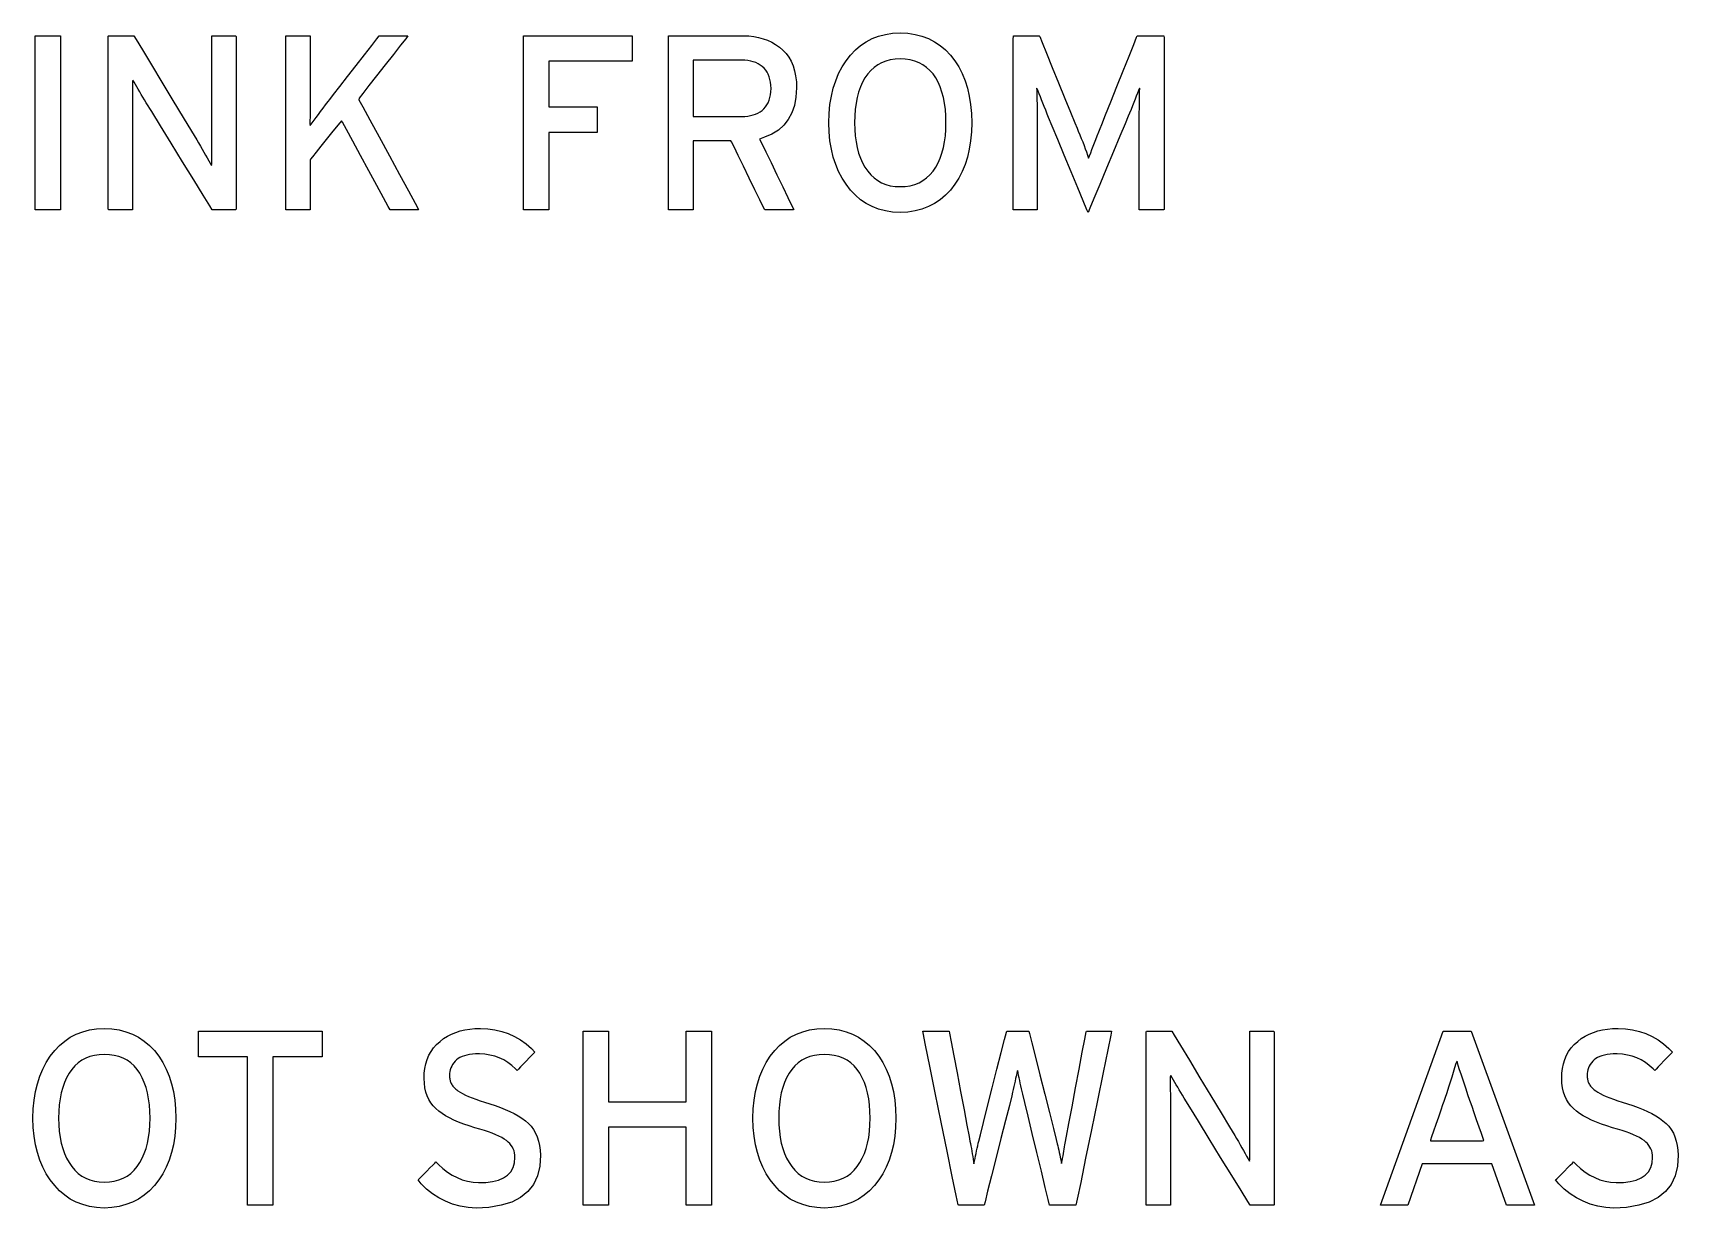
# Model space of a CAD drawing. Extents: x 1 to 47.7, y 0.2 to 33.4.
# Drawn here: x 13.111 to 15.589, y 18.892 to 20.662 of the extents above; entities that cross this region are included whole.
import ezdxf

# ---------------------------------------------------------------- set-up
doc = ezdxf.new("R2010")
doc.units = 0
doc.header["$MEASUREMENT"] = 0
doc.layers.add('6_0____DWG', color=7, linetype='CONTINUOUS')

msp = doc.modelspace()

# ---------------------------------------------------------------- linework, layer by layer
at = {"layer": '6_0____DWG'}
for points in [[(13.1141, 20.3958), (13.1141, 20.6582), (13.1522, 20.6582), (13.1522, 20.3958), (13.1141, 20.3958)], [(13.8877, 20.6198), (13.8877, 20.5509), (13.9607, 20.5509), (13.9607, 20.5125), (13.8877, 20.5125), (13.8877, 20.3958), (13.8497, 20.3958), (13.8497, 20.6582), (14.0134, 20.6582), (14.0134, 20.6198), (13.8877, 20.6198)], [(13.4722, 19.1198), (13.4722, 18.8958), (13.4341, 18.8958), (13.4341, 19.1198), (13.36, 19.1198), (13.36, 19.1582), (13.5464, 19.1582), (13.5464, 19.1198), (13.4722, 19.1198)], [(14.0948, 18.8958), (14.0948, 19.0136), (13.9778, 19.0136), (13.9778, 18.8958), (13.9397, 18.8958), (13.9397, 19.1582), (13.9778, 19.1582), (13.9778, 19.052), (14.0948, 19.052), (14.0948, 19.1582), (14.1329, 19.1582), (14.1329, 18.8958), (14.0948, 18.8958)], [(15.3305, 18.8958), (15.3086, 18.9581), (15.2035, 18.9581), (15.1817, 18.8958), (15.1408, 18.8958), (15.2353, 19.1582), (15.2771, 19.1582), (15.3727, 18.8958), (15.3305, 18.8958)]]:
    msp.add_lwpolyline(points, dxfattribs=at)
for points in [[(13.3807, 20.3958), (13.377, 20.4018), (13.3671, 20.4179), (13.3529, 20.4409), (13.3362, 20.468), (13.3189, 20.4962), (13.3027, 20.5225), (13.2896, 20.5438), (13.2813, 20.5573), (13.2787, 20.5616), (13.2762, 20.5657), (13.2738, 20.5697), (13.2715, 20.5736), (13.2693, 20.5774), (13.2671, 20.581), (13.2651, 20.5845), (13.2631, 20.588), (13.2612, 20.5913), (13.2604, 20.5891), (13.2604, 20.5828), (13.2604, 20.5763), (13.2604, 20.5696), (13.2605, 20.5627), (13.2605, 20.5556), (13.2606, 20.5482), (13.2607, 20.5407), (13.2607, 20.533), (13.2607, 20.5282), (13.2607, 20.516), (13.2607, 20.4976), (13.2607, 20.4755), (13.2607, 20.4522), (13.2607, 20.4301), (13.2607, 20.4117), (13.2607, 20.3995), (13.2607, 20.3958), (13.259, 20.3958), (13.2551, 20.3958), (13.2498, 20.3958), (13.2436, 20.3958), (13.2373, 20.3958), (13.2315, 20.3958), (13.227, 20.3958), (13.2243, 20.3958), (13.2238, 20.3977), (13.2238, 20.4147), (13.2238, 20.4456), (13.2238, 20.4857), (13.2238, 20.5303), (13.2238, 20.5744), (13.2238, 20.6135), (13.2238, 20.6428), (13.2238, 20.6574), (13.2245, 20.6582), (13.2277, 20.6582), (13.2327, 20.6582), (13.2389, 20.6582), (13.2456, 20.6582), (13.252, 20.6582), (13.2574, 20.6582), (13.2612, 20.6582), (13.2626, 20.6582), (13.2661, 20.6524), (13.2755, 20.6368), (13.2891, 20.6143), (13.305, 20.588), (13.3215, 20.5606), (13.337, 20.535), (13.3495, 20.5142), (13.3574, 20.5011), (13.3601, 20.4966), (13.3629, 20.4918), (13.3656, 20.4871), (13.3682, 20.4825), (13.3707, 20.4782), (13.3731, 20.474), (13.3754, 20.4699), (13.3775, 20.4661), (13.3795, 20.4624), (13.3803, 20.4645), (13.3802, 20.471), (13.3802, 20.4777), (13.3801, 20.4846), (13.3801, 20.4916), (13.38, 20.4989), (13.38, 20.5063), (13.38, 20.5139), (13.38, 20.5217), (13.38, 20.5265), (13.38, 20.5386), (13.38, 20.5569), (13.38, 20.5789), (13.38, 20.6021), (13.38, 20.6241), (13.38, 20.6424), (13.38, 20.6546), (13.38, 20.6582), (13.3817, 20.6582), (13.3856, 20.6582), (13.3909, 20.6582), (13.3971, 20.6582), (13.4034, 20.6582), (13.4092, 20.6582), (13.4138, 20.6582), (13.4165, 20.6582), (13.4169, 20.6564), (13.4169, 20.6394), (13.4169, 20.6084), (13.4169, 20.5683), (13.4169, 20.5238), (13.4169, 20.4796), (13.4169, 20.4405), (13.4169, 20.4113), (13.4169, 20.3967), (13.4162, 20.3958), (13.4133, 20.3958), (13.4086, 20.3958), (13.4028, 20.3958), (13.3966, 20.3958), (13.3906, 20.3958), (13.3855, 20.3958), (13.382, 20.3958)], [(13.6487, 20.3958), (13.646, 20.4007), (13.6389, 20.4138), (13.6287, 20.4327), (13.6166, 20.4548), (13.6041, 20.4779), (13.5925, 20.4993), (13.583, 20.5168), (13.577, 20.5278), (13.5755, 20.5301), (13.5728, 20.5269), (13.5676, 20.5203), (13.5605, 20.5116), (13.5526, 20.5017), (13.5446, 20.4917), (13.5374, 20.4827), (13.5318, 20.4758), (13.5287, 20.472), (13.5284, 20.4707), (13.5284, 20.4651), (13.5284, 20.4557), (13.5284, 20.4438), (13.5284, 20.4309), (13.5284, 20.4183), (13.5284, 20.4073), (13.5284, 20.3994), (13.5284, 20.3959), (13.5274, 20.3958), (13.5241, 20.3958), (13.5191, 20.3958), (13.5131, 20.3958), (13.5068, 20.3958), (13.5008, 20.3958), (13.4958, 20.3958), (13.4925, 20.3958), (13.4915, 20.396), (13.4915, 20.4082), (13.4915, 20.4356), (13.4915, 20.4736), (13.4915, 20.5174), (13.4915, 20.5621), (13.4915, 20.6032), (13.4915, 20.6357), (13.4915, 20.655), (13.4918, 20.6582), (13.4941, 20.6582), (13.4985, 20.6582), (13.5042, 20.6582), (13.5104, 20.6582), (13.5166, 20.6582), (13.5222, 20.6582), (13.5263, 20.6582), (13.5283, 20.6582), (13.5284, 20.6565), (13.5284, 20.6491), (13.5284, 20.6375), (13.5284, 20.6231), (13.5284, 20.6077), (13.5284, 20.5929), (13.5284, 20.5803), (13.5284, 20.5715), (13.5284, 20.5683), (13.5284, 20.5627), (13.5284, 20.5572), (13.5284, 20.5517), (13.5283, 20.5463), (13.5282, 20.541), (13.5281, 20.5357), (13.528, 20.5305), (13.5278, 20.5254), (13.5285, 20.5228), (13.5313, 20.5267), (13.5343, 20.5308), (13.5374, 20.5351), (13.5407, 20.5395), (13.5441, 20.5441), (13.5477, 20.5488), (13.5515, 20.5538), (13.5554, 20.5589), (13.5581, 20.5623), (13.5636, 20.5694), (13.5729, 20.5815), (13.5847, 20.5967), (13.5975, 20.6132), (13.6101, 20.6294), (13.621, 20.6435), (13.6288, 20.6537), (13.6323, 20.6581), (13.6336, 20.6582), (13.6374, 20.6582), (13.6433, 20.6582), (13.6503, 20.6582), (13.6577, 20.6582), (13.6648, 20.6582), (13.6706, 20.6582), (13.6745, 20.6582), (13.6756, 20.6581), (13.6722, 20.6537), (13.6644, 20.6438), (13.6536, 20.63), (13.6412, 20.6141), (13.6284, 20.5979), (13.6168, 20.583), (13.6076, 20.5712), (13.6021, 20.5642), (13.6018, 20.5618), (13.6077, 20.551), (13.6184, 20.5313), (13.6323, 20.5057), (13.6477, 20.4774), (13.663, 20.4492), (13.6765, 20.4243), (13.6866, 20.4057), (13.6917, 20.3964), (13.6912, 20.3958), (13.6876, 20.3958), (13.682, 20.3958), (13.6751, 20.3958), (13.6677, 20.3958), (13.6606, 20.3958), (13.6545, 20.3958), (13.6503, 20.3958)], [(14.2611, 20.5798), (14.2601, 20.5658), (14.2577, 20.5532), (14.2538, 20.542), (14.2485, 20.532), (14.2418, 20.5234), (14.2336, 20.516), (14.224, 20.51), (14.2129, 20.5054), (14.2053, 20.5025), (14.2086, 20.4959), (14.2146, 20.4834), (14.2226, 20.4669), (14.2314, 20.4486), (14.2403, 20.4304), (14.2481, 20.4142), (14.2539, 20.4021), (14.2568, 20.3961), (14.2561, 20.3958), (14.2524, 20.3958), (14.2466, 20.3958), (14.2395, 20.3958), (14.2319, 20.3958), (14.2246, 20.3958), (14.2185, 20.3958), (14.2144, 20.3958), (14.213, 20.3959), (14.2108, 20.4004), (14.2056, 20.4111), (14.1983, 20.4262), (14.1898, 20.4437), (14.1812, 20.4615), (14.1732, 20.4779), (14.1669, 20.4909), (14.1632, 20.4985), (14.1622, 20.4997), (14.1583, 20.4997), (14.1514, 20.4997), (14.1424, 20.4997), (14.1326, 20.4997), (14.1229, 20.4997), (14.1144, 20.4997), (14.1082, 20.4997), (14.1053, 20.4997), (14.1052, 20.4971), (14.1052, 20.4878), (14.1052, 20.4737), (14.1052, 20.4567), (14.1052, 20.4388), (14.1052, 20.4218), (14.1052, 20.4077), (14.1052, 20.3985), (14.1052, 20.3958), (14.1033, 20.3958), (14.0993, 20.3958), (14.0938, 20.3958), (14.0875, 20.3958), (14.081, 20.3958), (14.0752, 20.3958), (14.0707, 20.3958), (14.0682, 20.3958), (14.0679, 20.3988), (14.0679, 20.418), (14.0679, 20.4508), (14.0679, 20.4922), (14.0679, 20.5374), (14.0679, 20.5815), (14.0679, 20.6195), (14.0679, 20.6467), (14.0679, 20.6581), (14.0714, 20.6582), (14.0818, 20.6582), (14.0973, 20.6582), (14.1157, 20.6582), (14.135, 20.6582), (14.153, 20.6582), (14.1678, 20.6582), (14.1771, 20.6582), (14.1815, 20.6582), (14.1893, 20.6578), (14.1968, 20.6569), (14.2039, 20.6555), (14.2108, 20.6536), (14.2173, 20.6513), (14.2236, 20.6484), (14.2295, 20.645), (14.2352, 20.6411), (14.2405, 20.6366), (14.2452, 20.6315), (14.2494, 20.6259), (14.2529, 20.6196), (14.2557, 20.6128), (14.258, 20.6054), (14.2596, 20.5975), (14.2607, 20.5889)], [(14.5249, 20.5271), (14.5244, 20.5132), (14.5232, 20.4999), (14.5212, 20.4872), (14.5184, 20.4753), (14.5148, 20.464), (14.5105, 20.4534), (14.5053, 20.4435), (14.4994, 20.4343), (14.4927, 20.4256), (14.4853, 20.4178), (14.4773, 20.4111), (14.4688, 20.4053), (14.4596, 20.4006), (14.4499, 20.3968), (14.4395, 20.3941), (14.4286, 20.3923), (14.4171, 20.3916), (14.4057, 20.3923), (14.3948, 20.3941), (14.3846, 20.3968), (14.375, 20.4006), (14.3659, 20.4053), (14.3575, 20.4111), (14.3497, 20.4178), (14.3424, 20.4256), (14.3357, 20.4343), (14.3297, 20.4435), (14.3244, 20.4534), (14.32, 20.464), (14.3163, 20.4753), (14.3135, 20.4872), (14.3114, 20.4999), (14.3101, 20.5132), (14.3096, 20.5271), (14.3101, 20.5411), (14.3114, 20.5544), (14.3135, 20.5671), (14.3163, 20.5791), (14.32, 20.5904), (14.3244, 20.6011), (14.3297, 20.6111), (14.3357, 20.6205), (14.3424, 20.6291), (14.3497, 20.6368), (14.3575, 20.6434), (14.3659, 20.6491), (14.375, 20.6538), (14.3846, 20.6574), (14.3948, 20.6601), (14.4057, 20.6618), (14.4171, 20.6624), (14.4286, 20.6618), (14.4395, 20.6601), (14.4499, 20.6574), (14.4596, 20.6538), (14.4688, 20.6491), (14.4773, 20.6434), (14.4853, 20.6368), (14.4927, 20.6291), (14.4994, 20.6205), (14.5053, 20.6111), (14.5105, 20.6011), (14.5148, 20.5904), (14.5184, 20.5791), (14.5212, 20.5671), (14.5232, 20.5544), (14.5244, 20.5411)], [(14.7774, 20.3957), (14.7774, 20.4007), (14.7774, 20.4141), (14.7774, 20.4333), (14.7774, 20.4559), (14.7774, 20.4796), (14.7774, 20.5017), (14.7774, 20.5198), (14.7774, 20.5315), (14.7774, 20.536), (14.7774, 20.5424), (14.7775, 20.5485), (14.7775, 20.5543), (14.7776, 20.5598), (14.7777, 20.5649), (14.7778, 20.5698), (14.7779, 20.5743), (14.7781, 20.5785), (14.7776, 20.5792), (14.7762, 20.5755), (14.7746, 20.5715), (14.7729, 20.5672), (14.7711, 20.5626), (14.7692, 20.5577), (14.7671, 20.5526), (14.765, 20.5471), (14.7626, 20.5413), (14.7608, 20.5369), (14.756, 20.5254), (14.7482, 20.5067), (14.7385, 20.4836), (14.728, 20.4585), (14.7179, 20.4341), (14.7091, 20.4131), (14.7028, 20.3981), (14.7001, 20.3917), (14.6983, 20.3959), (14.6928, 20.4092), (14.6846, 20.4291), (14.6748, 20.4529), (14.6644, 20.4781), (14.6545, 20.5019), (14.6463, 20.5218), (14.6408, 20.5351), (14.6388, 20.54), (14.6365, 20.5458), (14.6343, 20.5514), (14.6322, 20.5566), (14.6302, 20.5616), (14.6284, 20.5662), (14.6267, 20.5706), (14.6251, 20.5746), (14.6236, 20.5784), (14.6227, 20.5794), (14.6229, 20.5753), (14.623, 20.5708), (14.6231, 20.566), (14.6232, 20.561), (14.6233, 20.5556), (14.6234, 20.5498), (14.6234, 20.5438), (14.6234, 20.5375), (14.6234, 20.533), (14.6234, 20.523), (14.6234, 20.5061), (14.6234, 20.4847), (14.6234, 20.4612), (14.6234, 20.4381), (14.6234, 20.4179), (14.6234, 20.4031), (14.6234, 20.396), (14.6226, 20.3957), (14.6196, 20.3957), (14.6149, 20.3957), (14.6092, 20.3957), (14.6031, 20.3957), (14.5973, 20.3957), (14.5923, 20.3957), (14.5889, 20.3957), (14.5876, 20.3957), (14.5876, 20.4052), (14.5876, 20.4304), (14.5876, 20.4668), (14.5876, 20.5096), (14.5876, 20.5542), (14.5876, 20.596), (14.5876, 20.6303), (14.5876, 20.6524), (14.5877, 20.6582), (14.5897, 20.6582), (14.5939, 20.6582), (14.5996, 20.6582), (14.6061, 20.6582), (14.6128, 20.6582), (14.6189, 20.6582), (14.6237, 20.6582), (14.6265, 20.6582), (14.6273, 20.6572), (14.631, 20.6481), (14.6377, 20.6317), (14.6463, 20.6105), (14.6559, 20.587), (14.6654, 20.5636), (14.6739, 20.5428), (14.6803, 20.5271), (14.6836, 20.519), (14.6854, 20.5146), (14.6878, 20.5089), (14.69, 20.5034), (14.6921, 20.4981), (14.6941, 20.4929), (14.696, 20.4879), (14.6978, 20.483), (14.6994, 20.4784), (14.701, 20.4738), (14.7025, 20.4773), (14.7042, 20.4819), (14.7059, 20.4866), (14.7078, 20.4916), (14.7097, 20.4967), (14.7118, 20.502), (14.714, 20.5075), (14.7163, 20.5132), (14.7184, 20.5185), (14.7208, 20.5246), (14.7265, 20.5388), (14.7344, 20.5587), (14.7436, 20.5817), (14.7531, 20.6054), (14.7619, 20.6274), (14.7689, 20.645), (14.7733, 20.6559), (14.7744, 20.6582), (14.7767, 20.6582), (14.7813, 20.6582), (14.7873, 20.6582), (14.7941, 20.6582), (14.8009, 20.6582), (14.8071, 20.6582), (14.8118, 20.6582), (14.8145, 20.6582), (14.8148, 20.6552), (14.8148, 20.6364), (14.8148, 20.6044), (14.8148, 20.5639), (14.8148, 20.5195), (14.8148, 20.4759), (14.8148, 20.4377), (14.8148, 20.4096), (14.8148, 20.3962), (14.814, 20.3957), (14.8108, 20.3957), (14.8059, 20.3957), (14.8, 20.3957), (14.7936, 20.3957), (14.7875, 20.3957), (14.7824, 20.3957), (14.7788, 20.3957)], [(14.2226, 20.5787), (14.2224, 20.5835), (14.2218, 20.5881), (14.221, 20.5923), (14.2198, 20.5963), (14.2183, 20.6), (14.2166, 20.6033), (14.2145, 20.6064), (14.2121, 20.6091), (14.2093, 20.6117), (14.2063, 20.614), (14.2031, 20.6159), (14.1996, 20.6176), (14.1959, 20.6189), (14.192, 20.62), (14.1878, 20.6207), (14.1833, 20.6211), (14.1793, 20.6213), (14.1756, 20.6213), (14.1674, 20.6213), (14.1561, 20.6213), (14.1432, 20.6213), (14.1302, 20.6213), (14.1186, 20.6213), (14.1099, 20.6213), (14.1055, 20.6213), (14.1052, 20.6195), (14.1052, 20.6122), (14.1052, 20.6006), (14.1052, 20.5864), (14.1052, 20.5714), (14.1052, 20.5573), (14.1052, 20.5457), (14.1052, 20.5383), (14.1055, 20.5366), (14.1099, 20.5366), (14.1186, 20.5366), (14.1302, 20.5366), (14.1432, 20.5366), (14.1561, 20.5366), (14.1674, 20.5366), (14.1756, 20.5366), (14.1793, 20.5366), (14.1833, 20.5367), (14.1876, 20.5371), (14.1918, 20.5378), (14.1957, 20.5388), (14.1993, 20.5401), (14.2028, 20.5417), (14.206, 20.5435), (14.209, 20.5457), (14.2117, 20.5482), (14.2142, 20.5509), (14.2164, 20.5539), (14.2182, 20.5573), (14.2197, 20.5609), (14.2209, 20.5649), (14.2218, 20.5692), (14.2224, 20.5738)], [(14.4861, 20.5271), (14.4859, 20.5374), (14.4852, 20.5472), (14.484, 20.5565), (14.4823, 20.5652), (14.4801, 20.5733), (14.4775, 20.581), (14.4743, 20.5881), (14.4707, 20.5947), (14.4666, 20.6006), (14.462, 20.6059), (14.457, 20.6104), (14.4515, 20.6143), (14.4455, 20.6174), (14.4391, 20.6199), (14.4322, 20.6217), (14.4249, 20.6228), (14.4171, 20.6233), (14.4095, 20.6228), (14.4023, 20.6217), (14.3955, 20.6199), (14.3892, 20.6174), (14.3833, 20.6143), (14.3779, 20.6104), (14.3728, 20.6059), (14.3683, 20.6006), (14.3641, 20.5947), (14.3604, 20.5881), (14.3572, 20.581), (14.3545, 20.5733), (14.3523, 20.5652), (14.3506, 20.5565), (14.3494, 20.5472), (14.3486, 20.5374), (14.3484, 20.5271), (14.3486, 20.5169), (14.3494, 20.5073), (14.3506, 20.4981), (14.3523, 20.4895), (14.3545, 20.4814), (14.3572, 20.4738), (14.3604, 20.4668), (14.3641, 20.4603), (14.3683, 20.4542), (14.3728, 20.4487), (14.3779, 20.444), (14.3833, 20.4399), (14.3892, 20.4366), (14.3955, 20.4341), (14.4023, 20.4322), (14.4095, 20.4312), (14.4171, 20.4308), (14.4249, 20.4312), (14.4322, 20.4322), (14.4391, 20.4341), (14.4455, 20.4366), (14.4515, 20.4399), (14.457, 20.444), (14.462, 20.4487), (14.4666, 20.4542), (14.4707, 20.4603), (14.4743, 20.4668), (14.4775, 20.4738), (14.4801, 20.4814), (14.4823, 20.4895), (14.484, 20.4981), (14.4852, 20.5073), (14.4859, 20.5169)], [(13.3259, 19.0271), (13.3254, 19.0132), (13.3242, 18.9999), (13.3222, 18.9872), (13.3194, 18.9753), (13.3158, 18.964), (13.3114, 18.9534), (13.3063, 18.9435), (13.3004, 18.9343), (13.2937, 18.9256), (13.2863, 18.9178), (13.2783, 18.9111), (13.2697, 18.9053), (13.2606, 18.9006), (13.2508, 18.8968), (13.2405, 18.8941), (13.2296, 18.8923), (13.2181, 18.8916), (13.2066, 18.8923), (13.1958, 18.8941), (13.1856, 18.8968), (13.176, 18.9006), (13.1669, 18.9053), (13.1585, 18.9111), (13.1507, 18.9178), (13.1434, 18.9256), (13.1367, 18.9343), (13.1307, 18.9435), (13.1254, 18.9534), (13.121, 18.964), (13.1173, 18.9753), (13.1144, 18.9872), (13.1124, 18.9999), (13.1111, 19.0132), (13.1106, 19.0271), (13.1111, 19.0411), (13.1124, 19.0544), (13.1144, 19.0671), (13.1173, 19.0791), (13.121, 19.0904), (13.1254, 19.1011), (13.1307, 19.1111), (13.1367, 19.1205), (13.1434, 19.1291), (13.1507, 19.1368), (13.1585, 19.1434), (13.1669, 19.1491), (13.176, 19.1538), (13.1856, 19.1574), (13.1958, 19.1601), (13.2066, 19.1618), (13.2181, 19.1624), (13.2296, 19.1618), (13.2405, 19.1601), (13.2508, 19.1574), (13.2606, 19.1538), (13.2697, 19.1491), (13.2783, 19.1434), (13.2863, 19.1368), (13.2937, 19.1291), (13.3004, 19.1205), (13.3063, 19.1111), (13.3114, 19.1011), (13.3158, 19.0904), (13.3194, 19.0791), (13.3222, 19.0671), (13.3242, 19.0544), (13.3254, 19.0411)], [(13.8752, 18.9712), (13.8742, 18.9546), (13.8706, 18.94), (13.8646, 18.9273), (13.8562, 18.9165), (13.8452, 18.9077), (13.8319, 18.9007), (13.816, 18.8958), (13.7977, 18.8927), (13.7786, 18.8917), (13.7661, 18.8927), (13.7542, 18.8947), (13.7429, 18.8978), (13.7322, 18.9019), (13.7221, 18.907), (13.7126, 18.9131), (13.7037, 18.9203), (13.6955, 18.9284), (13.6908, 18.9342), (13.6924, 18.9358), (13.6955, 18.9389), (13.6996, 18.943), (13.7042, 18.9475), (13.7088, 18.9521), (13.7129, 18.9562), (13.716, 18.9593), (13.7178, 18.9611), (13.7216, 18.9574), (13.7283, 18.9512), (13.7352, 18.9458), (13.7423, 18.9413), (13.7498, 18.9375), (13.7574, 18.9344), (13.7654, 18.9322), (13.7736, 18.9308), (13.7821, 18.9301), (13.7928, 18.9303), (13.8031, 18.9316), (13.812, 18.9338), (13.8195, 18.937), (13.8257, 18.9412), (13.8305, 18.9464), (13.834, 18.9526), (13.8361, 18.9598), (13.8368, 18.968), (13.8367, 18.9715), (13.8362, 18.9748), (13.8354, 18.9778), (13.8343, 18.9808), (13.8329, 18.9836), (13.8311, 18.9862), (13.8291, 18.9888), (13.8267, 18.9912), (13.824, 18.9934), (13.8207, 18.9956), (13.8169, 18.9979), (13.8126, 19), (13.8079, 19.0022), (13.8026, 19.0043), (13.7969, 19.0065), (13.7907, 19.0085), (13.784, 19.0106), (13.7763, 19.0128), (13.7677, 19.0155), (13.7596, 19.0183), (13.752, 19.0212), (13.7449, 19.0243), (13.7384, 19.0275), (13.7324, 19.0308), (13.7269, 19.0343), (13.7219, 19.0379), (13.7174, 19.0416), (13.7134, 19.0456), (13.71, 19.0502), (13.707, 19.0552), (13.7045, 19.0606), (13.7026, 19.0665), (13.7012, 19.0729), (13.7003, 19.0798), (13.6999, 19.0871), (13.7001, 19.0948), (13.7009, 19.1022), (13.7023, 19.1091), (13.7044, 19.1157), (13.7071, 19.1219), (13.7104, 19.1278), (13.7143, 19.1332), (13.7188, 19.1383), (13.724, 19.1429), (13.7294, 19.147), (13.7351, 19.1506), (13.7412, 19.1537), (13.7476, 19.1563), (13.7543, 19.1585), (13.7614, 19.1602), (13.7688, 19.1614), (13.7765, 19.1622), (13.7848, 19.1624), (13.796, 19.1618), (13.8067, 19.1603), (13.8169, 19.1579), (13.8268, 19.1546), (13.8361, 19.1503), (13.845, 19.1452), (13.8535, 19.1392), (13.8615, 19.1323), (13.8668, 19.1267), (13.8653, 19.1252), (13.8624, 19.1221), (13.8584, 19.118), (13.854, 19.1134), (13.8494, 19.1087), (13.8453, 19.1044), (13.8421, 19.1011), (13.8402, 19.0991), (13.8374, 19.1015), (13.8319, 19.1066), (13.826, 19.111), (13.8198, 19.1148), (13.8132, 19.1179), (13.8063, 19.1204), (13.799, 19.1222), (13.7914, 19.1234), (13.7834, 19.124), (13.7774, 19.1239), (13.7727, 19.1236), (13.7683, 19.123), (13.7643, 19.1222), (13.7606, 19.1212), (13.7571, 19.12), (13.754, 19.1185), (13.7512, 19.1168), (13.7487, 19.1149), (13.7465, 19.1128), (13.7446, 19.1105), (13.7429, 19.1081), (13.7415, 19.1056), (13.7403, 19.1029), (13.7394, 19.1002), (13.7388, 19.0973), (13.7384, 19.0943), (13.7383, 19.0913), (13.7383, 19.0897), (13.7384, 19.0883), (13.7386, 19.0869), (13.7388, 19.0855), (13.7391, 19.0842), (13.7394, 19.0829), (13.7398, 19.0817), (13.7403, 19.0805), (13.7409, 19.0793), (13.7415, 19.0781), (13.7423, 19.0768), (13.7431, 19.0756), (13.7441, 19.0744), (13.7451, 19.0732), (13.7463, 19.0721), (13.7476, 19.0709), (13.749, 19.0698), (13.751, 19.0683), (13.7542, 19.0662), (13.758, 19.0641), (13.7622, 19.062), (13.7669, 19.0599), (13.7722, 19.0578), (13.778, 19.0556), (13.7843, 19.0535), (13.7911, 19.0513), (13.7991, 19.0488), (13.8072, 19.0462), (13.815, 19.0434), (13.8223, 19.0404), (13.8292, 19.0373), (13.8357, 19.034), (13.8417, 19.0306), (13.8473, 19.027), (13.8525, 19.0233), (13.8572, 19.0193), (13.8613, 19.0149), (13.8649, 19.01), (13.868, 19.0046), (13.8705, 18.9989), (13.8725, 18.9926), (13.874, 18.9859), (13.8749, 18.9788)], [(14.4106, 19.0271), (14.4101, 19.0132), (14.4089, 18.9999), (14.4069, 18.9872), (14.4041, 18.9753), (14.4005, 18.964), (14.3962, 18.9534), (14.391, 18.9435), (14.3851, 18.9343), (14.3784, 18.9256), (14.371, 18.9178), (14.363, 18.9111), (14.3545, 18.9053), (14.3453, 18.9006), (14.3356, 18.8968), (14.3252, 18.8941), (14.3143, 18.8923), (14.3028, 18.8916), (14.2914, 18.8923), (14.2805, 18.8941), (14.2703, 18.8968), (14.2607, 18.9006), (14.2516, 18.9053), (14.2432, 18.9111), (14.2354, 18.9178), (14.2282, 18.9256), (14.2214, 18.9343), (14.2154, 18.9435), (14.2101, 18.9534), (14.2057, 18.964), (14.202, 18.9753), (14.1992, 18.9872), (14.1971, 18.9999), (14.1958, 19.0132), (14.1953, 19.0271), (14.1958, 19.0411), (14.1971, 19.0544), (14.1992, 19.0671), (14.202, 19.0791), (14.2057, 19.0904), (14.2101, 19.1011), (14.2154, 19.1111), (14.2214, 19.1205), (14.2282, 19.1291), (14.2354, 19.1368), (14.2432, 19.1434), (14.2516, 19.1491), (14.2607, 19.1538), (14.2703, 19.1574), (14.2805, 19.1601), (14.2914, 19.1618), (14.3028, 19.1624), (14.3143, 19.1618), (14.3252, 19.1601), (14.3356, 19.1574), (14.3453, 19.1538), (14.3545, 19.1491), (14.363, 19.1434), (14.371, 19.1368), (14.3784, 19.1291), (14.3851, 19.1205), (14.391, 19.1111), (14.3962, 19.1011), (14.4005, 19.0904), (14.4041, 19.0791), (14.4069, 19.0671), (14.4089, 19.0544), (14.4101, 19.0411)], [(15.5891, 18.9712), (15.588, 18.9546), (15.5845, 18.94), (15.5785, 18.9273), (15.57, 18.9165), (15.5591, 18.9077), (15.5457, 18.9007), (15.5299, 18.8958), (15.5115, 18.8927), (15.4925, 18.8917), (15.48, 18.8927), (15.4681, 18.8947), (15.4568, 18.8978), (15.4461, 18.9019), (15.436, 18.907), (15.4265, 18.9131), (15.4176, 18.9203), (15.4093, 18.9284), (15.4046, 18.9342), (15.4063, 18.9358), (15.4094, 18.9389), (15.4135, 18.943), (15.418, 18.9475), (15.4226, 18.9521), (15.4267, 18.9562), (15.4299, 18.9593), (15.4316, 18.9611), (15.4355, 18.9574), (15.4421, 18.9512), (15.449, 18.9458), (15.4562, 18.9413), (15.4636, 18.9375), (15.4713, 18.9344), (15.4792, 18.9322), (15.4874, 18.9308), (15.4959, 18.9301), (15.5067, 18.9303), (15.5169, 18.9316), (15.5258, 18.9338), (15.5334, 18.937), (15.5395, 18.9412), (15.5444, 18.9464), (15.5478, 18.9526), (15.5499, 18.9598), (15.5507, 18.968), (15.5505, 18.9715), (15.55, 18.9748), (15.5493, 18.9778), (15.5482, 18.9808), (15.5467, 18.9836), (15.545, 18.9862), (15.5429, 18.9888), (15.5405, 18.9912), (15.5378, 18.9934), (15.5345, 18.9956), (15.5307, 18.9979), (15.5265, 19), (15.5217, 19.0022), (15.5165, 19.0043), (15.5108, 19.0065), (15.5046, 19.0085), (15.4979, 19.0106), (15.4902, 19.0128), (15.4816, 19.0155), (15.4735, 19.0183), (15.4659, 19.0212), (15.4588, 19.0243), (15.4523, 19.0275), (15.4462, 19.0308), (15.4407, 19.0343), (15.4358, 19.0379), (15.4313, 19.0416), (15.4273, 19.0456), (15.4238, 19.0502), (15.4208, 19.0552), (15.4184, 19.0606), (15.4165, 19.0665), (15.415, 19.0729), (15.4141, 19.0798), (15.4137, 19.0871), (15.4139, 19.0948), (15.4147, 19.1022), (15.4162, 19.1091), (15.4182, 19.1157), (15.4209, 19.1219), (15.4242, 19.1278), (15.4281, 19.1332), (15.4327, 19.1383), (15.4378, 19.1429), (15.4432, 19.147), (15.449, 19.1506), (15.4551, 19.1537), (15.4614, 19.1563), (15.4682, 19.1585), (15.4752, 19.1602), (15.4826, 19.1614), (15.4903, 19.1622), (15.4987, 19.1624), (15.5098, 19.1618), (15.5205, 19.1603), (15.5308, 19.1579), (15.5406, 19.1546), (15.55, 19.1503), (15.5589, 19.1452), (15.5673, 19.1392), (15.5753, 19.1323), (15.5807, 19.1267), (15.5792, 19.1252), (15.5763, 19.1221), (15.5723, 19.118), (15.5678, 19.1134), (15.5633, 19.1087), (15.5592, 19.1044), (15.5559, 19.1011), (15.5541, 19.0991), (15.5513, 19.1015), (15.5457, 19.1066), (15.5398, 19.111), (15.5336, 19.1148), (15.527, 19.1179), (15.5201, 19.1204), (15.5128, 19.1222), (15.5052, 19.1234), (15.4973, 19.124), (15.4912, 19.1239), (15.4866, 19.1236), (15.4822, 19.123), (15.4781, 19.1222), (15.4744, 19.1212), (15.471, 19.12), (15.4679, 19.1185), (15.4651, 19.1168), (15.4626, 19.1149), (15.4604, 19.1128), (15.4584, 19.1105), (15.4567, 19.1081), (15.4553, 19.1056), (15.4541, 19.1029), (15.4532, 19.1002), (15.4526, 19.0973), (15.4522, 19.0943), (15.4521, 19.0913), (15.4521, 19.0897), (15.4522, 19.0883), (15.4524, 19.0869), (15.4526, 19.0855), (15.4529, 19.0842), (15.4533, 19.0829), (15.4537, 19.0817), (15.4542, 19.0805), (15.4547, 19.0793), (15.4554, 19.0781), (15.4561, 19.0768), (15.457, 19.0756), (15.4579, 19.0744), (15.459, 19.0732), (15.4602, 19.0721), (15.4614, 19.0709), (15.4628, 19.0698), (15.4649, 19.0683), (15.4681, 19.0662), (15.4718, 19.0641), (15.476, 19.062), (15.4808, 19.0599), (15.4861, 19.0578), (15.4918, 19.0556), (15.4981, 19.0535), (15.5049, 19.0513), (15.5129, 19.0488), (15.5211, 19.0462), (15.5288, 19.0434), (15.5362, 19.0404), (15.5431, 19.0373), (15.5495, 19.034), (15.5555, 19.0306), (15.5611, 19.027), (15.5663, 19.0233), (15.571, 19.0193), (15.5752, 19.0149), (15.5788, 19.01), (15.5819, 19.0046), (15.5844, 18.9989), (15.5864, 18.9926), (15.5878, 18.9859), (15.5887, 18.9788)], [(14.682, 18.8958), (14.6806, 18.8958), (14.6768, 18.8958), (14.6713, 18.8958), (14.6648, 18.8958), (14.658, 18.8958), (14.6517, 18.8958), (14.6465, 18.8958), (14.6432, 18.8958), (14.6422, 18.8961), (14.6401, 18.9046), (14.6358, 18.9226), (14.6299, 18.9472), (14.6231, 18.9753), (14.6162, 19.0039), (14.6099, 19.0301), (14.6049, 19.0509), (14.6019, 19.0633), (14.601, 19.0672), (14.6, 19.0715), (14.599, 19.0758), (14.5981, 19.0799), (14.5972, 19.0839), (14.5964, 19.0878), (14.5956, 19.0916), (14.5949, 19.0953), (14.5942, 19.0989), (14.5935, 19.0979), (14.5927, 19.0943), (14.5919, 19.0906), (14.5911, 19.0868), (14.5903, 19.0828), (14.5894, 19.0788), (14.5885, 19.0747), (14.5875, 19.0704), (14.5866, 19.0661), (14.5853, 19.061), (14.5816, 19.0461), (14.5759, 19.0237), (14.569, 18.9965), (14.5617, 18.9677), (14.5548, 18.9402), (14.5489, 18.9171), (14.545, 18.9013), (14.5436, 18.8958), (14.542, 18.8958), (14.5382, 18.8958), (14.5327, 18.8958), (14.5263, 18.8958), (14.5197, 18.8958), (14.5135, 18.8958), (14.5085, 18.8958), (14.5053, 18.8958), (14.5044, 18.8965), (14.5016, 18.9105), (14.4957, 18.9391), (14.4879, 18.9775), (14.479, 19.0211), (14.47, 19.0654), (14.4618, 19.1057), (14.4554, 19.1372), (14.4516, 19.1555), (14.4514, 19.1582), (14.4541, 19.1582), (14.4588, 19.1582), (14.4648, 19.1582), (14.4715, 19.1582), (14.4781, 19.1582), (14.484, 19.1582), (14.4884, 19.1582), (14.4907, 19.1582), (14.4914, 19.1554), (14.4939, 19.1423), (14.4978, 19.1213), (14.5028, 19.0952), (14.5081, 19.0671), (14.5133, 19.0399), (14.5178, 19.0164), (14.521, 18.9996), (14.5223, 18.9925), (14.523, 18.989), (14.5237, 18.9852), (14.5244, 18.9814), (14.5251, 18.9775), (14.5258, 18.9736), (14.5264, 18.9696), (14.527, 18.9656), (14.5277, 18.9616), (14.5283, 18.9584), (14.5291, 18.9623), (14.5299, 18.9663), (14.5307, 18.9702), (14.5315, 18.9741), (14.5323, 18.978), (14.5331, 18.9818), (14.5339, 18.9857), (14.5348, 18.9894), (14.5355, 18.9926), (14.5379, 19.0021), (14.5426, 19.0206), (14.5488, 19.0451), (14.5558, 19.0729), (14.5629, 19.1009), (14.5693, 19.1261), (14.5743, 19.1458), (14.5771, 19.1568), (14.5778, 19.1582), (14.5801, 19.1582), (14.5842, 19.1582), (14.5894, 19.1582), (14.595, 19.1582), (14.6007, 19.1582), (14.6056, 19.1582), (14.6093, 19.1582), (14.611, 19.1582), (14.612, 19.1548), (14.6155, 19.1409), (14.621, 19.1191), (14.6277, 19.0922), (14.635, 19.0634), (14.6419, 19.0356), (14.6479, 19.0118), (14.6521, 18.9951), (14.6538, 18.9884), (14.6545, 18.9854), (14.6553, 18.9822), (14.6561, 18.9789), (14.6568, 18.9755), (14.6575, 18.972), (14.6583, 18.9685), (14.659, 18.9649), (14.6596, 18.9611), (14.6603, 18.9586), (14.6611, 18.9626), (14.6618, 18.9664), (14.6625, 18.9702), (14.6631, 18.9738), (14.6637, 18.9772), (14.6643, 18.9806), (14.6648, 18.9838), (14.6652, 18.9869), (14.6657, 18.9896), (14.6676, 18.9998), (14.6712, 19.019), (14.676, 19.0443), (14.6813, 19.0727), (14.6867, 19.1012), (14.6915, 19.1267), (14.6951, 19.1464), (14.6972, 19.1571), (14.6979, 19.1582), (14.7006, 19.1582), (14.7053, 19.1582), (14.7112, 19.1582), (14.7177, 19.1582), (14.7241, 19.1582), (14.7296, 19.1582), (14.7337, 19.1582), (14.7356, 19.1582), (14.7344, 19.1523), (14.7299, 19.13), (14.7229, 19.0957), (14.7143, 19.054), (14.7052, 19.0094), (14.6965, 18.9667), (14.6891, 18.9304), (14.6839, 18.9052)], [(14.9444, 18.8958), (14.9407, 18.9018), (14.9308, 18.9179), (14.9166, 18.9409), (14.8999, 18.968), (14.8826, 18.9962), (14.8664, 19.0225), (14.8533, 19.0438), (14.845, 19.0573), (14.8423, 19.0616), (14.8399, 19.0657), (14.8375, 19.0697), (14.8352, 19.0736), (14.833, 19.0774), (14.8308, 19.081), (14.8287, 19.0845), (14.8268, 19.088), (14.8248, 19.0913), (14.8241, 19.0891), (14.8241, 19.0828), (14.8241, 19.0763), (14.8241, 19.0696), (14.8242, 19.0627), (14.8242, 19.0556), (14.8243, 19.0482), (14.8243, 19.0407), (14.8244, 19.033), (14.8244, 19.0282), (14.8244, 19.016), (14.8244, 18.9976), (14.8244, 18.9755), (14.8244, 18.9522), (14.8244, 18.9301), (14.8244, 18.9117), (14.8244, 18.8995), (14.8244, 18.8958), (14.8227, 18.8958), (14.8188, 18.8958), (14.8135, 18.8958), (14.8073, 18.8958), (14.801, 18.8958), (14.7952, 18.8958), (14.7906, 18.8958), (14.7879, 18.8958), (14.7875, 18.8977), (14.7875, 18.9147), (14.7875, 18.9456), (14.7875, 18.9857), (14.7875, 19.0303), (14.7875, 19.0744), (14.7875, 19.1135), (14.7875, 19.1428), (14.7875, 19.1574), (14.7882, 19.1582), (14.7914, 19.1582), (14.7964, 19.1582), (14.8026, 19.1582), (14.8093, 19.1582), (14.8157, 19.1582), (14.8211, 19.1582), (14.8249, 19.1582), (14.8263, 19.1582), (14.8298, 19.1524), (14.8392, 19.1368), (14.8528, 19.1143), (14.8687, 19.088), (14.8852, 19.0606), (14.9006, 19.035), (14.9132, 19.0142), (14.9211, 19.0011), (14.9238, 18.9966), (14.9266, 18.9918), (14.9293, 18.9871), (14.9319, 18.9825), (14.9344, 18.9782), (14.9368, 18.974), (14.939, 18.9699), (14.9412, 18.9661), (14.9432, 18.9624), (14.944, 18.9645), (14.9439, 18.971), (14.9438, 18.9777), (14.9438, 18.9846), (14.9437, 18.9916), (14.9437, 18.9989), (14.9437, 19.0063), (14.9437, 19.0139), (14.9437, 19.0217), (14.9437, 19.0265), (14.9437, 19.0386), (14.9437, 19.0569), (14.9437, 19.0789), (14.9437, 19.1021), (14.9437, 19.1241), (14.9437, 19.1424), (14.9437, 19.1546), (14.9437, 19.1582), (14.9454, 19.1582), (14.9493, 19.1582), (14.9546, 19.1582), (14.9608, 19.1582), (14.9671, 19.1582), (14.9729, 19.1582), (14.9774, 19.1582), (14.9802, 19.1582), (14.9806, 19.1564), (14.9806, 19.1394), (14.9806, 19.1084), (14.9806, 19.0683), (14.9806, 19.0238), (14.9806, 18.9796), (14.9806, 18.9405), (14.9806, 18.9113), (14.9806, 18.8967), (14.9799, 18.8958), (14.977, 18.8958), (14.9723, 18.8958), (14.9665, 18.8958), (14.9603, 18.8958), (14.9543, 18.8958), (14.9492, 18.8958), (14.9457, 18.8958)], [(13.2871, 19.0271), (13.2869, 19.0374), (13.2861, 19.0472), (13.2849, 19.0565), (13.2833, 19.0652), (13.2811, 19.0733), (13.2784, 19.081), (13.2753, 19.0881), (13.2717, 19.0947), (13.2676, 19.1006), (13.263, 19.1059), (13.2579, 19.1104), (13.2524, 19.1143), (13.2465, 19.1174), (13.2401, 19.1199), (13.2332, 19.1217), (13.2258, 19.1228), (13.2181, 19.1233), (13.2104, 19.1228), (13.2032, 19.1217), (13.1965, 19.1199), (13.1902, 19.1174), (13.1843, 19.1143), (13.1788, 19.1104), (13.1738, 19.1059), (13.1692, 19.1006), (13.1651, 19.0947), (13.1614, 19.0881), (13.1582, 19.081), (13.1555, 19.0733), (13.1533, 19.0652), (13.1516, 19.0565), (13.1504, 19.0472), (13.1496, 19.0374), (13.1494, 19.0271), (13.1496, 19.0169), (13.1504, 19.0073), (13.1516, 18.9981), (13.1533, 18.9895), (13.1555, 18.9814), (13.1582, 18.9738), (13.1614, 18.9668), (13.1651, 18.9603), (13.1692, 18.9542), (13.1738, 18.9487), (13.1788, 18.944), (13.1843, 18.9399), (13.1902, 18.9366), (13.1965, 18.9341), (13.2032, 18.9322), (13.2104, 18.9312), (13.2181, 18.9308), (13.2258, 18.9312), (13.2332, 18.9322), (13.2401, 18.9341), (13.2465, 18.9366), (13.2524, 18.9399), (13.2579, 18.944), (13.263, 18.9487), (13.2676, 18.9542), (13.2717, 18.9603), (13.2753, 18.9668), (13.2784, 18.9738), (13.2811, 18.9814), (13.2833, 18.9895), (13.2849, 18.9981), (13.2861, 19.0073), (13.2869, 19.0169)], [(14.3718, 19.0271), (14.3716, 19.0374), (14.3709, 19.0472), (14.3697, 19.0565), (14.368, 19.0652), (14.3658, 19.0733), (14.3632, 19.081), (14.36, 19.0881), (14.3564, 19.0947), (14.3523, 19.1006), (14.3477, 19.1059), (14.3427, 19.1104), (14.3372, 19.1143), (14.3312, 19.1174), (14.3248, 19.1199), (14.3179, 19.1217), (14.3106, 19.1228), (14.3028, 19.1233), (14.2952, 19.1228), (14.288, 19.1217), (14.2812, 19.1199), (14.2749, 19.1174), (14.269, 19.1143), (14.2636, 19.1104), (14.2585, 19.1059), (14.254, 19.1006), (14.2498, 19.0947), (14.2461, 19.0881), (14.2429, 19.081), (14.2402, 19.0733), (14.238, 19.0652), (14.2363, 19.0565), (14.2351, 19.0472), (14.2343, 19.0374), (14.2341, 19.0271), (14.2343, 19.0169), (14.2351, 19.0073), (14.2363, 18.9981), (14.238, 18.9895), (14.2402, 18.9814), (14.2429, 18.9738), (14.2461, 18.9668), (14.2498, 18.9603), (14.254, 18.9542), (14.2585, 18.9487), (14.2636, 18.944), (14.269, 18.9399), (14.2749, 18.9366), (14.2812, 18.9341), (14.288, 18.9322), (14.2952, 18.9312), (14.3028, 18.9308), (14.3106, 18.9312), (14.3179, 18.9322), (14.3248, 18.9341), (14.3312, 18.9366), (14.3372, 18.9399), (14.3427, 18.944), (14.3477, 18.9487), (14.3523, 18.9542), (14.3564, 18.9603), (14.36, 18.9668), (14.3632, 18.9738), (14.3658, 18.9814), (14.368, 18.9895), (14.3697, 18.9981), (14.3709, 19.0073), (14.3716, 19.0169)], [(15.2754, 19.0537), (15.2725, 19.0623), (15.2697, 19.0706), (15.2671, 19.0785), (15.2646, 19.0861), (15.2622, 19.0933), (15.26, 19.1002), (15.2579, 19.1067), (15.256, 19.1129), (15.2543, 19.1093), (15.2524, 19.103), (15.2504, 19.0962), (15.2481, 19.0891), (15.2458, 19.0816), (15.2432, 19.0738), (15.2405, 19.0655), (15.2376, 19.0569), (15.2361, 19.0524), (15.2343, 19.0473), (15.2315, 19.039), (15.2279, 19.0287), (15.2241, 19.0178), (15.2205, 19.0075), (15.2176, 18.9992), (15.2159, 18.9941), (15.2161, 18.9932), (15.2218, 18.9932), (15.2323, 18.9932), (15.2458, 18.9932), (15.2604, 18.9932), (15.2746, 18.9932), (15.2865, 18.9932), (15.2943, 18.9932), (15.2964, 18.9933), (15.2953, 18.9967), (15.2927, 19.0039), (15.2894, 19.0137), (15.2856, 19.0246), (15.2818, 19.0353), (15.2786, 19.0446), (15.2763, 19.0512)]]:
    msp.add_lwpolyline(points, close=True, dxfattribs=at)

doc.saveas('drawing.dxf')
